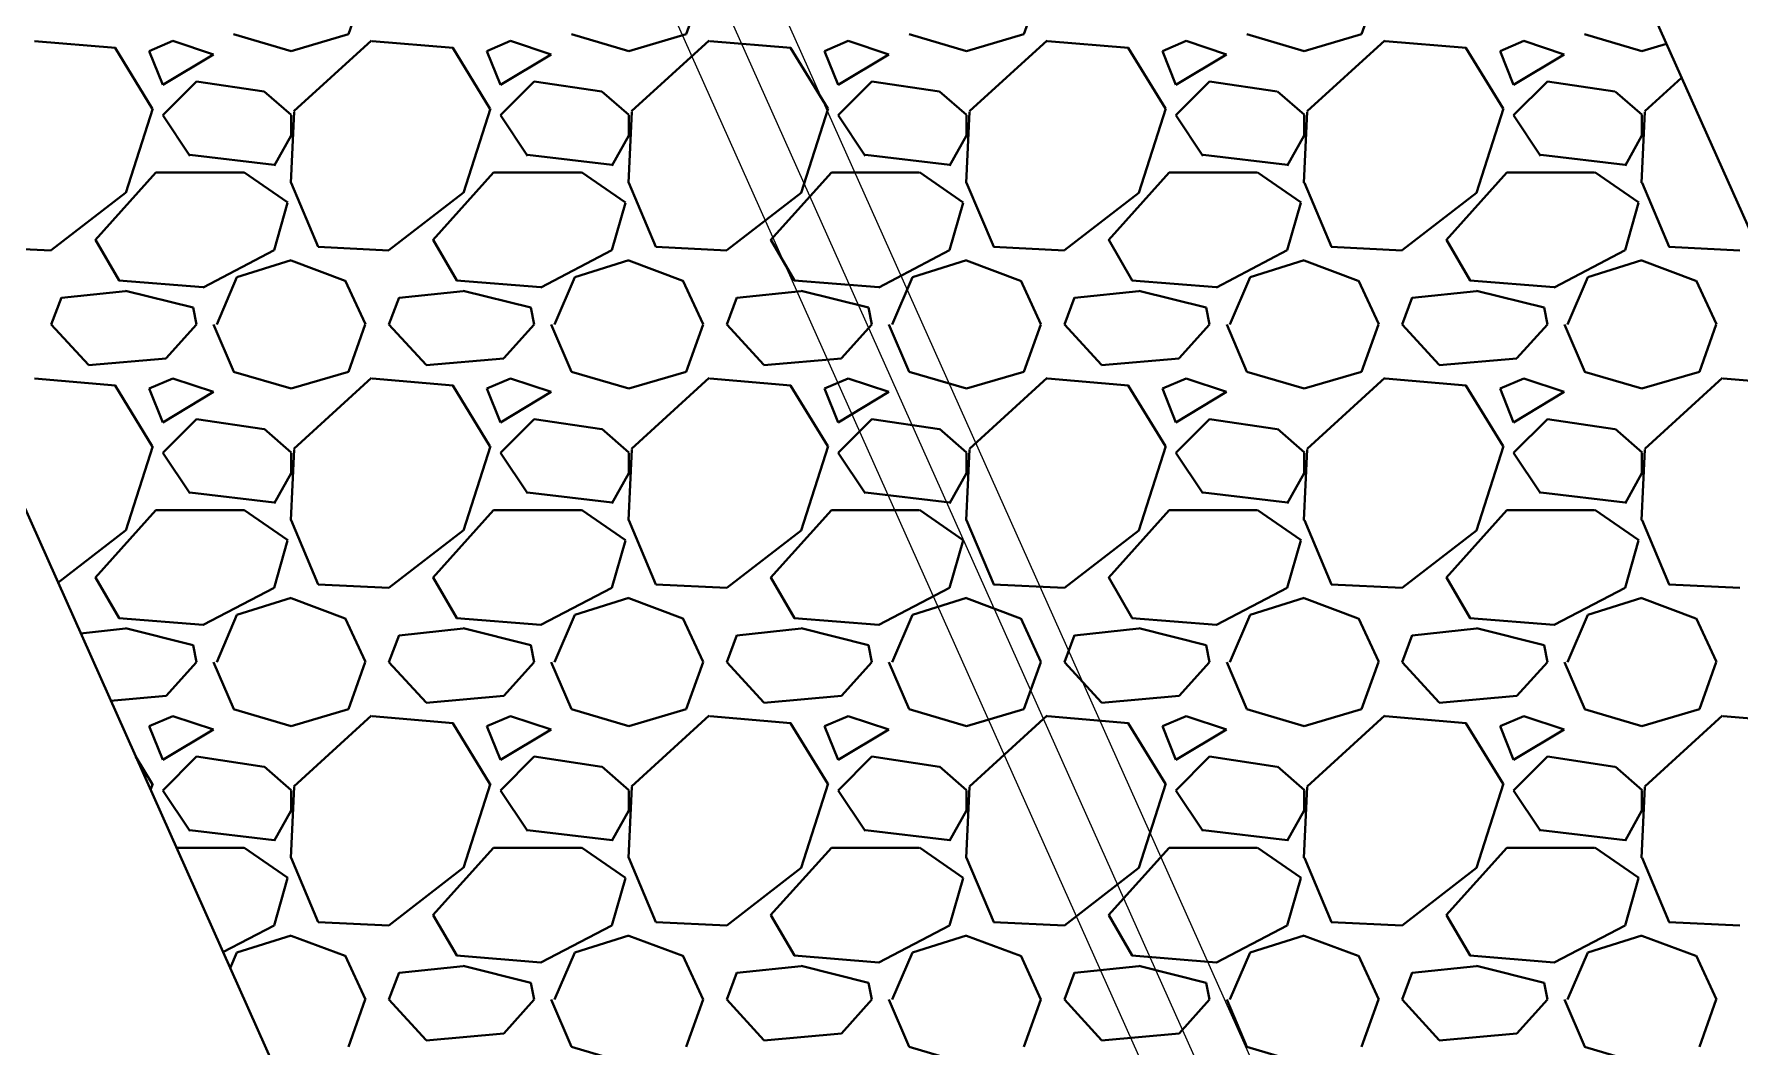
# Model space of a CAD drawing. Extents: x 2799052 to 2815686, y 1319509 to 1336143.
# Drawn here: x 2807712.48 to 2807722.58, y 1327361.72 to 1327367.72 of the extents above; entities that cross this region are included whole.
import ezdxf

# ---------------------------------------------------------------- set-up
doc = ezdxf.new("R2010")
doc.units = 0
doc.header["$LTSCALE"] = 0.5
doc.header["$MEASUREMENT"] = 0
doc.layers.add('C-Road-Asph-Hach-Bdry', color=64, linetype='Continuous', lineweight=25, plot=False)
for name, color, linetype, lineweight in [('C-RRAP', 160, 'Continuous', 40), ('C-SSWR', 1, 'Continuous', 25), ('C-Sswr-Pipe', 125, 'Continuous', 25)]:
    doc.layers.add(name, color=color, linetype=linetype, lineweight=lineweight)

msp = doc.modelspace()

# ---------------------------------------------------------------- linework, layer by layer
at = {"layer": 'C-Road-Asph-Hach-Bdry'}
msp.add_circle((2807368.688, 1327825.522), 8317.007, dxfattribs=at)
at = {"layer": 'C-RRAP'}
for p, q in [((2807698.453, 1327396.171), (2807736.771, 1327310.424)), ((2807730.415, 1327349.156), (2807717.333, 1327378.431))]:
    msp.add_line(p, q, dxfattribs=at)
at = {"layer": 'C-RRAP', "linetype": 'Continuous'}
for p, q in [((2807714.34, 1327367.72), (2807714.44, 1327368)), ((2807716.34, 1327367.72), (2807716.44, 1327368)), ((2807718.34, 1327367.72), (2807718.44, 1327368)), ((2807720.34, 1327367.72), (2807720.44, 1327368)), ((2807713.66, 1327367.72), (2807714, 1327367.62)), ((2807714, 1327367.62), (2807714.34, 1327367.72)), ((2807715.66, 1327367.72), (2807716, 1327367.62)), ((2807716, 1327367.62), (2807716.34, 1327367.72)), ((2807717.66, 1327367.72), (2807718, 1327367.62)), ((2807718, 1327367.62), (2807718.34, 1327367.72)), ((2807719.66, 1327367.72), (2807720, 1327367.62)), ((2807720, 1327367.62), (2807720.34, 1327367.72)), ((2807721.66, 1327367.72), (2807722, 1327367.62)), ((2807712.96, 1327367.639), (2807712.48, 1327367.679)), ((2807713.178, 1327367.279), (2807712.958, 1327367.639)), ((2807713.3, 1327367.68), (2807713.16, 1327367.62)), ((2807713.16, 1327367.62), (2807713.24, 1327367.42)), ((2807713.54, 1327367.6), (2807713.3, 1327367.68)), ((2807714.477, 1327367.683), (2807714.017, 1327367.263)), ((2807714.96, 1327367.639), (2807714.48, 1327367.679)), ((2807715.178, 1327367.279), (2807714.958, 1327367.639)), ((2807715.3, 1327367.68), (2807715.16, 1327367.62)), ((2807715.16, 1327367.62), (2807715.24, 1327367.42)), ((2807715.54, 1327367.6), (2807715.3, 1327367.68)), ((2807716.477, 1327367.683), (2807716.017, 1327367.263)), ((2807716.96, 1327367.639), (2807716.48, 1327367.679)), ((2807717.178, 1327367.279), (2807716.958, 1327367.639)), ((2807717.3, 1327367.68), (2807717.16, 1327367.62)), ((2807717.16, 1327367.62), (2807717.24, 1327367.42)), ((2807717.54, 1327367.6), (2807717.3, 1327367.68)), ((2807718.477, 1327367.683), (2807718.017, 1327367.263)), ((2807718.96, 1327367.639), (2807718.48, 1327367.679)), ((2807719.178, 1327367.279), (2807718.958, 1327367.639)), ((2807719.3, 1327367.68), (2807719.16, 1327367.62)), ((2807719.16, 1327367.62), (2807719.24, 1327367.42)), ((2807719.54, 1327367.6), (2807719.3, 1327367.68)), ((2807720.477, 1327367.683), (2807720.017, 1327367.263)), ((2807720.96, 1327367.639), (2807720.48, 1327367.679)), ((2807721.178, 1327367.279), (2807720.958, 1327367.639)), ((2807721.3, 1327367.68), (2807721.16, 1327367.62)), ((2807721.16, 1327367.62), (2807721.24, 1327367.42)), ((2807721.54, 1327367.6), (2807721.3, 1327367.68)), ((2807722, 1327367.62), (2807722.145, 1327367.663)), ((2807713.24, 1327367.42), (2807713.54, 1327367.6)), ((2807715.24, 1327367.42), (2807715.54, 1327367.6)), ((2807717.24, 1327367.42), (2807717.54, 1327367.6)), ((2807719.24, 1327367.42), (2807719.54, 1327367.6)), ((2807721.24, 1327367.42), (2807721.54, 1327367.6)), ((2807713.44, 1327367.44), (2807713.24, 1327367.24)), ((2807713.24, 1327367.42), (2807713.24, 1327367.42)), ((2807713.84, 1327367.38), (2807713.44, 1327367.44)), ((2807715.44, 1327367.44), (2807715.24, 1327367.24)), ((2807715.84, 1327367.38), (2807715.44, 1327367.44)), ((2807717.44, 1327367.44), (2807717.24, 1327367.24)), ((2807717.84, 1327367.38), (2807717.44, 1327367.44)), ((2807719.44, 1327367.44), (2807719.24, 1327367.24)), ((2807719.84, 1327367.38), (2807719.44, 1327367.44)), ((2807721.44, 1327367.44), (2807721.24, 1327367.24)), ((2807721.84, 1327367.38), (2807721.44, 1327367.44)), ((2807722.235, 1327367.462), (2807722.017, 1327367.263)), ((2807713.84, 1327367.38), (2807713.84, 1327367.38)), ((2807714.001, 1327367.241), (2807713.841, 1327367.381)), ((2807716.001, 1327367.241), (2807715.841, 1327367.381)), ((2807718.001, 1327367.241), (2807717.841, 1327367.381)), ((2807720.001, 1327367.241), (2807719.841, 1327367.381)), ((2807722.001, 1327367.241), (2807721.841, 1327367.381)), ((2807713.021, 1327366.78), (2807713.181, 1327367.28)), ((2807713.24, 1327367.24), (2807713.4, 1327367)), ((2807714.018, 1327367.26), (2807713.998, 1327366.84)), ((2807714, 1327367.12), (2807714, 1327367.24)), ((2807715.021, 1327366.78), (2807715.181, 1327367.28)), ((2807715.24, 1327367.24), (2807715.4, 1327367)), ((2807716.018, 1327367.26), (2807715.998, 1327366.84)), ((2807716, 1327367.12), (2807716, 1327367.24)), ((2807717.021, 1327366.78), (2807717.181, 1327367.28)), ((2807717.24, 1327367.24), (2807717.4, 1327367)), ((2807718.018, 1327367.26), (2807717.998, 1327366.84)), ((2807718, 1327367.12), (2807718, 1327367.24)), ((2807719.021, 1327366.78), (2807719.181, 1327367.28)), ((2807719.24, 1327367.24), (2807719.4, 1327367)), ((2807720.018, 1327367.26), (2807719.998, 1327366.84)), ((2807720, 1327367.12), (2807720, 1327367.24)), ((2807721.021, 1327366.78), (2807721.181, 1327367.28)), ((2807721.24, 1327367.24), (2807721.4, 1327367)), ((2807722.018, 1327367.26), (2807721.998, 1327366.84)), ((2807722, 1327367.12), (2807722, 1327367.24)), ((2807713.9, 1327366.94), (2807714, 1327367.12)), ((2807715.9, 1327366.94), (2807716, 1327367.12)), ((2807717.9, 1327366.94), (2807718, 1327367.12)), ((2807719.9, 1327366.94), (2807720, 1327367.12)), ((2807721.9, 1327366.94), (2807722, 1327367.12)), ((2807713.401, 1327367.005), (2807713.901, 1327366.945)), ((2807715.401, 1327367.005), (2807715.901, 1327366.945)), ((2807717.401, 1327367.005), (2807717.901, 1327366.945)), ((2807719.401, 1327367.005), (2807719.901, 1327366.945)), ((2807721.401, 1327367.005), (2807721.901, 1327366.945)), ((2807712.84, 1327366.5), (2807713.2, 1327366.9)), ((2807713.2, 1327366.9), (2807713.72, 1327366.9)), ((2807713.721, 1327366.902), (2807713.981, 1327366.722)), ((2807714.001, 1327366.84), (2807714.161, 1327366.46)), ((2807714.84, 1327366.5), (2807715.2, 1327366.9)), ((2807715.2, 1327366.9), (2807715.72, 1327366.9)), ((2807715.721, 1327366.902), (2807715.981, 1327366.722)), ((2807716.001, 1327366.84), (2807716.161, 1327366.46)), ((2807716.84, 1327366.5), (2807717.2, 1327366.9)), ((2807717.2, 1327366.9), (2807717.72, 1327366.9)), ((2807717.721, 1327366.902), (2807717.981, 1327366.722)), ((2807718.001, 1327366.84), (2807718.161, 1327366.46)), ((2807718.84, 1327366.5), (2807719.2, 1327366.9)), ((2807719.2, 1327366.9), (2807719.72, 1327366.9)), ((2807719.721, 1327366.902), (2807719.981, 1327366.722)), ((2807720.001, 1327366.84), (2807720.161, 1327366.46)), ((2807720.84, 1327366.5), (2807721.2, 1327366.9)), ((2807721.2, 1327366.9), (2807721.72, 1327366.9)), ((2807721.721, 1327366.902), (2807721.981, 1327366.722)), ((2807722.001, 1327366.84), (2807722.161, 1327366.46)), ((2807712.58, 1327366.44), (2807713.02, 1327366.78)), ((2807713.98, 1327366.72), (2807713.9, 1327366.44)), ((2807714.58, 1327366.44), (2807715.02, 1327366.78)), ((2807715.98, 1327366.72), (2807715.9, 1327366.44)), ((2807716.58, 1327366.44), (2807717.02, 1327366.78)), ((2807717.98, 1327366.72), (2807717.9, 1327366.44)), ((2807718.58, 1327366.44), (2807719.02, 1327366.78)), ((2807719.98, 1327366.72), (2807719.9, 1327366.44)), ((2807720.58, 1327366.44), (2807721.02, 1327366.78)), ((2807721.98, 1327366.72), (2807721.9, 1327366.44)), ((2807712.16, 1327366.459), (2807712.58, 1327366.439)), ((2807712.982, 1327366.261), (2807712.842, 1327366.501)), ((2807713.9, 1327366.44), (2807713.48, 1327366.22)), ((2807714.16, 1327366.459), (2807714.58, 1327366.439)), ((2807714.982, 1327366.261), (2807714.842, 1327366.501)), ((2807715.9, 1327366.44), (2807715.48, 1327366.22)), ((2807716.16, 1327366.459), (2807716.58, 1327366.439)), ((2807716.982, 1327366.261), (2807716.842, 1327366.501)), ((2807717.9, 1327366.44), (2807717.48, 1327366.22)), ((2807718.16, 1327366.459), (2807718.58, 1327366.439)), ((2807718.982, 1327366.261), (2807718.842, 1327366.501)), ((2807719.9, 1327366.44), (2807719.48, 1327366.22)), ((2807720.16, 1327366.459), (2807720.58, 1327366.439)), ((2807720.982, 1327366.261), (2807720.842, 1327366.501)), ((2807721.9, 1327366.44), (2807721.48, 1327366.22)), ((2807722.16, 1327366.459), (2807722.58, 1327366.439)), ((2807713.68, 1327366.28), (2807714, 1327366.38)), ((2807714, 1327366.379), (2807714.32, 1327366.259)), ((2807715.68, 1327366.28), (2807716, 1327366.38)), ((2807716, 1327366.379), (2807716.32, 1327366.259)), ((2807717.68, 1327366.28), (2807718, 1327366.38)), ((2807718, 1327366.379), (2807718.32, 1327366.259)), ((2807719.68, 1327366.28), (2807720, 1327366.38)), ((2807720, 1327366.379), (2807720.32, 1327366.259)), ((2807721.68, 1327366.28), (2807722, 1327366.38)), ((2807722, 1327366.379), (2807722.32, 1327366.259)), ((2807713.48, 1327366.221), (2807712.98, 1327366.261)), ((2807713.56, 1327366), (2807713.68, 1327366.28)), ((2807714.321, 1327366.261), (2807714.441, 1327366.001)), ((2807715.48, 1327366.221), (2807714.98, 1327366.261)), ((2807715.56, 1327366), (2807715.68, 1327366.28)), ((2807716.321, 1327366.261), (2807716.441, 1327366.001)), ((2807717.48, 1327366.221), (2807716.98, 1327366.261)), ((2807717.48, 1327366.221), (2807717.48, 1327366.221)), ((2807717.56, 1327366), (2807717.68, 1327366.28)), ((2807718.321, 1327366.261), (2807718.441, 1327366.001)), ((2807719.48, 1327366.221), (2807718.98, 1327366.261)), ((2807719.56, 1327366), (2807719.68, 1327366.28)), ((2807720.321, 1327366.261), (2807720.441, 1327366.001)), ((2807721.48, 1327366.221), (2807720.98, 1327366.261)), ((2807721.56, 1327366), (2807721.68, 1327366.28)), ((2807722.321, 1327366.261), (2807722.441, 1327366.001)), ((2807712.58, 1327366), (2807712.64, 1327366.16)), ((2807713.02, 1327366.198), (2807712.64, 1327366.158)), ((2807713.42, 1327366.1), (2807713.02, 1327366.2)), ((2807714.58, 1327366), (2807714.64, 1327366.16)), ((2807715.02, 1327366.198), (2807714.64, 1327366.158)), ((2807715.42, 1327366.1), (2807715.02, 1327366.2)), ((2807716.58, 1327366), (2807716.64, 1327366.16)), ((2807717.02, 1327366.198), (2807716.64, 1327366.158)), ((2807717.42, 1327366.1), (2807717.02, 1327366.2)), ((2807718.58, 1327366), (2807718.64, 1327366.16)), ((2807719.02, 1327366.198), (2807718.64, 1327366.158)), ((2807719.42, 1327366.1), (2807719.02, 1327366.2)), ((2807720.58, 1327366), (2807720.64, 1327366.16)), ((2807721.02, 1327366.198), (2807720.64, 1327366.158)), ((2807721.42, 1327366.1), (2807721.02, 1327366.2)), ((2807713.44, 1327366), (2807713.42, 1327366.1)), ((2807715.44, 1327366), (2807715.42, 1327366.1)), ((2807717.44, 1327366), (2807717.42, 1327366.1)), ((2807719.44, 1327366), (2807719.42, 1327366.1)), ((2807721.44, 1327366), (2807721.42, 1327366.1)), ((2807712.8, 1327365.76), (2807712.58, 1327366)), ((2807713.44, 1327366), (2807713.26, 1327365.8)), ((2807713.541, 1327366), (2807713.661, 1327365.72)), ((2807714.34, 1327365.72), (2807714.44, 1327366)), ((2807714.8, 1327365.76), (2807714.58, 1327366)), ((2807715.44, 1327366), (2807715.26, 1327365.8)), ((2807715.541, 1327366), (2807715.661, 1327365.72)), ((2807716.34, 1327365.72), (2807716.44, 1327366)), ((2807716.8, 1327365.76), (2807716.58, 1327366)), ((2807717.44, 1327366), (2807717.26, 1327365.8)), ((2807717.541, 1327366), (2807717.661, 1327365.72)), ((2807718.34, 1327365.72), (2807718.44, 1327366)), ((2807718.8, 1327365.76), (2807718.58, 1327366)), ((2807719.44, 1327366), (2807719.26, 1327365.8)), ((2807719.541, 1327366), (2807719.661, 1327365.72)), ((2807720.34, 1327365.72), (2807720.44, 1327366)), ((2807720.8, 1327365.76), (2807720.58, 1327366)), ((2807721.44, 1327366), (2807721.26, 1327365.8)), ((2807721.541, 1327366), (2807721.661, 1327365.72)), ((2807722.34, 1327365.72), (2807722.44, 1327366)), ((2807713.26, 1327365.799), (2807712.8, 1327365.759)), ((2807715.26, 1327365.799), (2807714.8, 1327365.759)), ((2807717.26, 1327365.799), (2807716.8, 1327365.759)), ((2807719.26, 1327365.799), (2807718.8, 1327365.759)), ((2807721.26, 1327365.799), (2807720.8, 1327365.759)), ((2807713.66, 1327365.72), (2807714, 1327365.62)), ((2807714, 1327365.62), (2807714.34, 1327365.72)), ((2807715.66, 1327365.72), (2807716, 1327365.62)), ((2807716, 1327365.62), (2807716.34, 1327365.72)), ((2807717.66, 1327365.72), (2807718, 1327365.62)), ((2807718, 1327365.62), (2807718.34, 1327365.72)), ((2807719.66, 1327365.72), (2807720, 1327365.62)), ((2807720, 1327365.62), (2807720.34, 1327365.72)), ((2807721.66, 1327365.72), (2807722, 1327365.62)), ((2807722, 1327365.62), (2807722.34, 1327365.72)), ((2807712.96, 1327365.639), (2807712.48, 1327365.679)), ((2807713.178, 1327365.279), (2807712.958, 1327365.639)), ((2807713.3, 1327365.68), (2807713.16, 1327365.62)), ((2807713.16, 1327365.62), (2807713.24, 1327365.42)), ((2807713.24, 1327365.42), (2807713.54, 1327365.6)), ((2807713.54, 1327365.6), (2807713.3, 1327365.68)), ((2807714, 1327365.62), (2807714, 1327365.62)), ((2807714.477, 1327365.683), (2807714.017, 1327365.263)), ((2807714.96, 1327365.639), (2807714.48, 1327365.679)), ((2807715.178, 1327365.279), (2807714.958, 1327365.639)), ((2807715.3, 1327365.68), (2807715.16, 1327365.62)), ((2807715.16, 1327365.62), (2807715.24, 1327365.42)), ((2807715.24, 1327365.42), (2807715.54, 1327365.6)), ((2807715.54, 1327365.6), (2807715.3, 1327365.68)), ((2807716.477, 1327365.683), (2807716.017, 1327365.263)), ((2807716.477, 1327365.683), (2807716.477, 1327365.683)), ((2807716.96, 1327365.639), (2807716.48, 1327365.679)), ((2807717.178, 1327365.279), (2807716.958, 1327365.639)), ((2807717.3, 1327365.68), (2807717.16, 1327365.62)), ((2807717.16, 1327365.62), (2807717.24, 1327365.42)), ((2807717.24, 1327365.42), (2807717.54, 1327365.6)), ((2807717.54, 1327365.6), (2807717.3, 1327365.68)), ((2807717.54, 1327365.6), (2807717.54, 1327365.6)), ((2807718.477, 1327365.683), (2807718.017, 1327365.263)), ((2807718.96, 1327365.639), (2807718.48, 1327365.679)), ((2807719.178, 1327365.279), (2807718.958, 1327365.639)), ((2807719.3, 1327365.68), (2807719.16, 1327365.62)), ((2807719.16, 1327365.62), (2807719.24, 1327365.42)), ((2807719.24, 1327365.42), (2807719.54, 1327365.6)), ((2807719.54, 1327365.6), (2807719.3, 1327365.68)), ((2807720.477, 1327365.683), (2807720.017, 1327365.263)), ((2807720.96, 1327365.639), (2807720.48, 1327365.679)), ((2807721.178, 1327365.279), (2807720.958, 1327365.639)), ((2807721.3, 1327365.68), (2807721.16, 1327365.62)), ((2807721.16, 1327365.62), (2807721.24, 1327365.42)), ((2807721.24, 1327365.42), (2807721.54, 1327365.6)), ((2807721.54, 1327365.6), (2807721.3, 1327365.68)), ((2807722.477, 1327365.683), (2807722.017, 1327365.263)), ((2807722.96, 1327365.639), (2807722.48, 1327365.679)), ((2807713.44, 1327365.44), (2807713.24, 1327365.24)), ((2807713.84, 1327365.38), (2807713.44, 1327365.44)), ((2807715.44, 1327365.44), (2807715.24, 1327365.24)), ((2807715.84, 1327365.38), (2807715.44, 1327365.44)), ((2807717.44, 1327365.44), (2807717.24, 1327365.24)), ((2807717.84, 1327365.38), (2807717.44, 1327365.44)), ((2807719.44, 1327365.44), (2807719.24, 1327365.24)), ((2807719.84, 1327365.38), (2807719.44, 1327365.44)), ((2807721.44, 1327365.44), (2807721.24, 1327365.24)), ((2807721.84, 1327365.38), (2807721.44, 1327365.44)), ((2807714.001, 1327365.241), (2807713.841, 1327365.381)), ((2807716.001, 1327365.241), (2807715.841, 1327365.381)), ((2807718.001, 1327365.241), (2807717.841, 1327365.381)), ((2807720.001, 1327365.241), (2807719.841, 1327365.381)), ((2807722.001, 1327365.241), (2807721.841, 1327365.381)), ((2807713.021, 1327364.78), (2807713.181, 1327365.28)), ((2807713.24, 1327365.24), (2807713.4, 1327365)), ((2807714.018, 1327365.26), (2807713.998, 1327364.84)), ((2807714, 1327365.12), (2807714, 1327365.24)), ((2807715.021, 1327364.78), (2807715.181, 1327365.28)), ((2807715.24, 1327365.24), (2807715.4, 1327365)), ((2807716.018, 1327365.26), (2807715.998, 1327364.84)), ((2807716, 1327365.12), (2807716, 1327365.24)), ((2807717.021, 1327364.78), (2807717.181, 1327365.28)), ((2807717.24, 1327365.24), (2807717.4, 1327365)), ((2807718.018, 1327365.26), (2807717.998, 1327364.84)), ((2807718, 1327365.12), (2807718, 1327365.24)), ((2807719.021, 1327364.78), (2807719.181, 1327365.28)), ((2807719.24, 1327365.24), (2807719.4, 1327365)), ((2807720.018, 1327365.26), (2807719.998, 1327364.84)), ((2807720, 1327365.12), (2807720, 1327365.24)), ((2807721.021, 1327364.78), (2807721.181, 1327365.28)), ((2807721.24, 1327365.24), (2807721.4, 1327365)), ((2807722.018, 1327365.26), (2807721.998, 1327364.84)), ((2807722, 1327365.12), (2807722, 1327365.24)), ((2807713.9, 1327364.94), (2807714, 1327365.12)), ((2807715.9, 1327364.94), (2807716, 1327365.12)), ((2807717.9, 1327364.94), (2807718, 1327365.12)), ((2807719.9, 1327364.94), (2807720, 1327365.12)), ((2807721.9, 1327364.94), (2807722, 1327365.12)), ((2807713.401, 1327365.005), (2807713.901, 1327364.945)), ((2807715.401, 1327365.005), (2807715.901, 1327364.945)), ((2807717.401, 1327365.005), (2807717.901, 1327364.945)), ((2807719.401, 1327365.005), (2807719.901, 1327364.945)), ((2807721.401, 1327365.005), (2807721.901, 1327364.945)), ((2807712.84, 1327364.5), (2807713.2, 1327364.9)), ((2807713.2, 1327364.9), (2807713.72, 1327364.9)), ((2807713.721, 1327364.902), (2807713.981, 1327364.722)), ((2807714.84, 1327364.5), (2807715.2, 1327364.9)), ((2807715.2, 1327364.9), (2807715.72, 1327364.9)), ((2807715.721, 1327364.902), (2807715.981, 1327364.722)), ((2807716.84, 1327364.5), (2807717.2, 1327364.9)), ((2807717.2, 1327364.9), (2807717.72, 1327364.9)), ((2807717.721, 1327364.902), (2807717.981, 1327364.722)), ((2807717.9, 1327364.94), (2807717.9, 1327364.94)), ((2807718.84, 1327364.5), (2807719.2, 1327364.9)), ((2807719.2, 1327364.9), (2807719.72, 1327364.9)), ((2807719.721, 1327364.902), (2807719.981, 1327364.722)), ((2807720.84, 1327364.5), (2807721.2, 1327364.9)), ((2807721.2, 1327364.9), (2807721.72, 1327364.9)), ((2807721.721, 1327364.902), (2807721.981, 1327364.722)), ((2807714.001, 1327364.84), (2807714.161, 1327364.46)), ((2807716.001, 1327364.84), (2807716.161, 1327364.46)), ((2807718.001, 1327364.84), (2807718.161, 1327364.46)), ((2807720.001, 1327364.84), (2807720.161, 1327364.46)), ((2807722.001, 1327364.84), (2807722.161, 1327364.46)), ((2807712.619, 1327364.47), (2807713.02, 1327364.78)), ((2807713.98, 1327364.72), (2807713.9, 1327364.44)), ((2807714.58, 1327364.44), (2807715.02, 1327364.78)), ((2807715.98, 1327364.72), (2807715.9, 1327364.44)), ((2807716.58, 1327364.44), (2807717.02, 1327364.78)), ((2807717.98, 1327364.72), (2807717.9, 1327364.44)), ((2807718.58, 1327364.44), (2807719.02, 1327364.78)), ((2807719.98, 1327364.72), (2807719.9, 1327364.44)), ((2807720.58, 1327364.44), (2807721.02, 1327364.78)), ((2807721.98, 1327364.72), (2807721.9, 1327364.44)), ((2807712.982, 1327364.261), (2807712.842, 1327364.501)), ((2807714.982, 1327364.261), (2807714.842, 1327364.501)), ((2807716.982, 1327364.261), (2807716.842, 1327364.501)), ((2807718.982, 1327364.261), (2807718.842, 1327364.501)), ((2807720.982, 1327364.261), (2807720.842, 1327364.501)), ((2807713.9, 1327364.44), (2807713.48, 1327364.22)), ((2807714.16, 1327364.459), (2807714.58, 1327364.439)), ((2807715.9, 1327364.44), (2807715.48, 1327364.22)), ((2807716.16, 1327364.459), (2807716.58, 1327364.439)), ((2807717.9, 1327364.44), (2807717.48, 1327364.22)), ((2807718.16, 1327364.459), (2807718.58, 1327364.439)), ((2807719.9, 1327364.44), (2807719.48, 1327364.22)), ((2807720.16, 1327364.459), (2807720.58, 1327364.439)), ((2807721.9, 1327364.44), (2807721.48, 1327364.22)), ((2807722.16, 1327364.459), (2807722.58, 1327364.439)), ((2807713.68, 1327364.28), (2807714, 1327364.38)), ((2807714, 1327364.379), (2807714.32, 1327364.259)), ((2807715.68, 1327364.28), (2807716, 1327364.38)), ((2807716, 1327364.379), (2807716.32, 1327364.259)), ((2807717.68, 1327364.28), (2807718, 1327364.38)), ((2807718, 1327364.379), (2807718.32, 1327364.259)), ((2807719.68, 1327364.28), (2807720, 1327364.38)), ((2807720, 1327364.379), (2807720.32, 1327364.259)), ((2807721.68, 1327364.28), (2807722, 1327364.38)), ((2807722, 1327364.379), (2807722.32, 1327364.259)), ((2807713.02, 1327364.198), (2807712.753, 1327364.17)), ((2807713.48, 1327364.221), (2807712.98, 1327364.261)), ((2807713.42, 1327364.1), (2807713.02, 1327364.2)), ((2807713.56, 1327364), (2807713.68, 1327364.28)), ((2807714.321, 1327364.261), (2807714.441, 1327364.001)), ((2807715.02, 1327364.198), (2807714.64, 1327364.158)), ((2807715.48, 1327364.221), (2807714.98, 1327364.261)), ((2807715.42, 1327364.1), (2807715.02, 1327364.2)), ((2807715.56, 1327364), (2807715.68, 1327364.28)), ((2807716.321, 1327364.261), (2807716.441, 1327364.001)), ((2807717.02, 1327364.198), (2807716.64, 1327364.158)), ((2807717.48, 1327364.221), (2807716.98, 1327364.261)), ((2807717.42, 1327364.1), (2807717.02, 1327364.2)), ((2807717.56, 1327364), (2807717.68, 1327364.28)), ((2807718.321, 1327364.261), (2807718.441, 1327364.001)), ((2807719.02, 1327364.198), (2807718.64, 1327364.158)), ((2807719.48, 1327364.221), (2807718.98, 1327364.261)), ((2807719.42, 1327364.1), (2807719.02, 1327364.2)), ((2807719.56, 1327364), (2807719.68, 1327364.28)), ((2807720.321, 1327364.261), (2807720.441, 1327364.001)), ((2807721.02, 1327364.198), (2807720.64, 1327364.158)), ((2807721.48, 1327364.221), (2807720.98, 1327364.261)), ((2807721.42, 1327364.1), (2807721.02, 1327364.2)), ((2807721.02, 1327364.198), (2807721.02, 1327364.198)), ((2807721.56, 1327364), (2807721.68, 1327364.28)), ((2807722.321, 1327364.261), (2807722.441, 1327364.001)), ((2807713.44, 1327364), (2807713.42, 1327364.1)), ((2807714.58, 1327364), (2807714.64, 1327364.16)), ((2807715.44, 1327364), (2807715.42, 1327364.1)), ((2807716.58, 1327364), (2807716.64, 1327364.16)), ((2807717.44, 1327364), (2807717.42, 1327364.1)), ((2807718.58, 1327364), (2807718.64, 1327364.16)), ((2807719.44, 1327364), (2807719.42, 1327364.1)), ((2807720.58, 1327364), (2807720.64, 1327364.16)), ((2807721.44, 1327364), (2807721.42, 1327364.1)), ((2807713.44, 1327364), (2807713.26, 1327363.8)), ((2807713.541, 1327364), (2807713.661, 1327363.72)), ((2807714.34, 1327363.72), (2807714.44, 1327364)), ((2807714.8, 1327363.76), (2807714.58, 1327364)), ((2807715.44, 1327364), (2807715.26, 1327363.8)), ((2807715.541, 1327364), (2807715.661, 1327363.72)), ((2807716.34, 1327363.72), (2807716.44, 1327364)), ((2807716.8, 1327363.76), (2807716.58, 1327364)), ((2807717.44, 1327364), (2807717.26, 1327363.8)), ((2807717.541, 1327364), (2807717.661, 1327363.72)), ((2807718.34, 1327363.72), (2807718.44, 1327364)), ((2807718.8, 1327363.76), (2807718.58, 1327364)), ((2807719.44, 1327364), (2807719.26, 1327363.8)), ((2807719.541, 1327364), (2807719.661, 1327363.72)), ((2807720.34, 1327363.72), (2807720.44, 1327364)), ((2807720.8, 1327363.76), (2807720.58, 1327364)), ((2807721.44, 1327364), (2807721.26, 1327363.8)), ((2807721.541, 1327364), (2807721.661, 1327363.72)), ((2807722.34, 1327363.72), (2807722.44, 1327364)), ((2807713.26, 1327363.799), (2807712.931, 1327363.771)), ((2807715.26, 1327363.799), (2807714.8, 1327363.759)), ((2807717.26, 1327363.799), (2807716.8, 1327363.759)), ((2807719.26, 1327363.799), (2807718.8, 1327363.759)), ((2807721.26, 1327363.799), (2807720.8, 1327363.759)), ((2807713.3, 1327363.68), (2807713.16, 1327363.62)), ((2807713.54, 1327363.6), (2807713.3, 1327363.68)), ((2807713.66, 1327363.72), (2807714, 1327363.62)), ((2807714, 1327363.62), (2807714.34, 1327363.72)), ((2807714.477, 1327363.683), (2807714.017, 1327363.263)), ((2807714.96, 1327363.639), (2807714.48, 1327363.679)), ((2807715.3, 1327363.68), (2807715.16, 1327363.62)), ((2807715.54, 1327363.6), (2807715.3, 1327363.68)), ((2807715.66, 1327363.72), (2807716, 1327363.62)), ((2807716, 1327363.62), (2807716.34, 1327363.72)), ((2807716.477, 1327363.683), (2807716.017, 1327363.263)), ((2807716.96, 1327363.639), (2807716.48, 1327363.679)), ((2807717.3, 1327363.68), (2807717.16, 1327363.62)), ((2807717.54, 1327363.6), (2807717.3, 1327363.68)), ((2807717.66, 1327363.72), (2807718, 1327363.62)), ((2807718, 1327363.62), (2807718.34, 1327363.72)), ((2807718.477, 1327363.683), (2807718.017, 1327363.263)), ((2807718.96, 1327363.639), (2807718.48, 1327363.679)), ((2807719.3, 1327363.68), (2807719.16, 1327363.62)), ((2807719.54, 1327363.6), (2807719.3, 1327363.68)), ((2807719.66, 1327363.72), (2807720, 1327363.62)), ((2807720, 1327363.62), (2807720.34, 1327363.72)), ((2807720.477, 1327363.683), (2807720.017, 1327363.263)), ((2807720.96, 1327363.639), (2807720.48, 1327363.679)), ((2807721.3, 1327363.68), (2807721.16, 1327363.62)), ((2807721.54, 1327363.6), (2807721.3, 1327363.68)), ((2807721.66, 1327363.72), (2807722, 1327363.62)), ((2807722, 1327363.62), (2807722.34, 1327363.72)), ((2807722.477, 1327363.683), (2807722.017, 1327363.263)), ((2807722.96, 1327363.639), (2807722.48, 1327363.679)), ((2807713.16, 1327363.62), (2807713.24, 1327363.42)), ((2807713.24, 1327363.42), (2807713.54, 1327363.6)), ((2807715.178, 1327363.279), (2807714.958, 1327363.639)), ((2807715.16, 1327363.62), (2807715.24, 1327363.42)), ((2807715.24, 1327363.42), (2807715.54, 1327363.6)), ((2807717.178, 1327363.279), (2807716.958, 1327363.639)), ((2807717.16, 1327363.62), (2807717.24, 1327363.42)), ((2807717.24, 1327363.42), (2807717.54, 1327363.6)), ((2807719.178, 1327363.279), (2807718.958, 1327363.639)), ((2807719.16, 1327363.62), (2807719.24, 1327363.42)), ((2807719.24, 1327363.42), (2807719.54, 1327363.6)), ((2807721.178, 1327363.279), (2807720.958, 1327363.639)), ((2807721.16, 1327363.62), (2807721.24, 1327363.42)), ((2807721.24, 1327363.42), (2807721.54, 1327363.6)), ((2807713.178, 1327363.279), (2807713.08, 1327363.438)), ((2807713.44, 1327363.44), (2807713.24, 1327363.24)), ((2807713.84, 1327363.38), (2807713.44, 1327363.44)), ((2807714.001, 1327363.241), (2807713.841, 1327363.381)), ((2807715.44, 1327363.44), (2807715.24, 1327363.24)), ((2807715.84, 1327363.38), (2807715.44, 1327363.44)), ((2807716.001, 1327363.241), (2807715.841, 1327363.381)), ((2807717.44, 1327363.44), (2807717.24, 1327363.24)), ((2807717.84, 1327363.38), (2807717.44, 1327363.44)), ((2807718.001, 1327363.241), (2807717.841, 1327363.381)), ((2807719.44, 1327363.44), (2807719.24, 1327363.24)), ((2807719.84, 1327363.38), (2807719.44, 1327363.44)), ((2807720.001, 1327363.241), (2807719.841, 1327363.381)), ((2807721.44, 1327363.44), (2807721.24, 1327363.24)), ((2807721.84, 1327363.38), (2807721.44, 1327363.44)), ((2807722.001, 1327363.241), (2807721.841, 1327363.381)), ((2807713.168, 1327363.241), (2807713.181, 1327363.28)), ((2807715.021, 1327362.78), (2807715.181, 1327363.28)), ((2807717.021, 1327362.78), (2807717.181, 1327363.28)), ((2807719.021, 1327362.78), (2807719.181, 1327363.28)), ((2807721.021, 1327362.78), (2807721.181, 1327363.28)), ((2807713.24, 1327363.24), (2807713.4, 1327363)), ((2807714.018, 1327363.26), (2807713.998, 1327362.84)), ((2807714, 1327363.12), (2807714, 1327363.24)), ((2807715.24, 1327363.24), (2807715.4, 1327363)), ((2807716.018, 1327363.26), (2807715.998, 1327362.84)), ((2807716, 1327363.12), (2807716, 1327363.24)), ((2807717.24, 1327363.24), (2807717.4, 1327363)), ((2807718.018, 1327363.26), (2807717.998, 1327362.84)), ((2807718, 1327363.12), (2807718, 1327363.24)), ((2807719.24, 1327363.24), (2807719.4, 1327363)), ((2807720.018, 1327363.26), (2807719.998, 1327362.84)), ((2807720, 1327363.12), (2807720, 1327363.24)), ((2807721.24, 1327363.24), (2807721.4, 1327363)), ((2807722.018, 1327363.26), (2807721.998, 1327362.84)), ((2807722, 1327363.12), (2807722, 1327363.24)), ((2807713.9, 1327362.94), (2807714, 1327363.12)), ((2807715.9, 1327362.94), (2807716, 1327363.12)), ((2807717.9, 1327362.94), (2807718, 1327363.12)), ((2807719.9, 1327362.94), (2807720, 1327363.12)), ((2807721.9, 1327362.94), (2807722, 1327363.12)), ((2807713.401, 1327363.005), (2807713.901, 1327362.945)), ((2807715.401, 1327363.005), (2807715.901, 1327362.945)), ((2807717.401, 1327363.005), (2807717.901, 1327362.945)), ((2807719.401, 1327363.005), (2807719.901, 1327362.945)), ((2807721.401, 1327363.005), (2807721.901, 1327362.945)), ((2807713.321, 1327362.9), (2807713.72, 1327362.9)), ((2807713.721, 1327362.902), (2807713.981, 1327362.722)), ((2807714.84, 1327362.5), (2807715.2, 1327362.9)), ((2807715.2, 1327362.9), (2807715.72, 1327362.9)), ((2807715.721, 1327362.902), (2807715.981, 1327362.722)), ((2807716.84, 1327362.5), (2807717.2, 1327362.9)), ((2807717.2, 1327362.9), (2807717.72, 1327362.9)), ((2807717.721, 1327362.902), (2807717.981, 1327362.722)), ((2807718.84, 1327362.5), (2807719.2, 1327362.9)), ((2807719.2, 1327362.9), (2807719.72, 1327362.9)), ((2807719.721, 1327362.902), (2807719.981, 1327362.722)), ((2807720.84, 1327362.5), (2807721.2, 1327362.9)), ((2807721.2, 1327362.9), (2807721.72, 1327362.9)), ((2807721.721, 1327362.902), (2807721.981, 1327362.722)), ((2807714.001, 1327362.84), (2807714.161, 1327362.46)), ((2807714.58, 1327362.44), (2807715.02, 1327362.78)), ((2807716.001, 1327362.84), (2807716.161, 1327362.46)), ((2807716.58, 1327362.44), (2807717.02, 1327362.78)), ((2807718.001, 1327362.84), (2807718.161, 1327362.46)), ((2807718.58, 1327362.44), (2807719.02, 1327362.78)), ((2807720.001, 1327362.84), (2807720.161, 1327362.46)), ((2807720.58, 1327362.44), (2807721.02, 1327362.78)), ((2807722.001, 1327362.84), (2807722.161, 1327362.46)), ((2807713.98, 1327362.72), (2807713.9, 1327362.44)), ((2807715.98, 1327362.72), (2807715.9, 1327362.44)), ((2807717.98, 1327362.72), (2807717.9, 1327362.44)), ((2807719.98, 1327362.72), (2807719.9, 1327362.44)), ((2807721.98, 1327362.72), (2807721.9, 1327362.44)), ((2807714.982, 1327362.261), (2807714.842, 1327362.501)), ((2807716.982, 1327362.261), (2807716.842, 1327362.501)), ((2807718.982, 1327362.261), (2807718.842, 1327362.501)), ((2807720.982, 1327362.261), (2807720.842, 1327362.501)), ((2807713.9, 1327362.44), (2807713.597, 1327362.282)), ((2807713.68, 1327362.28), (2807714, 1327362.38)), ((2807714, 1327362.379), (2807714.32, 1327362.259)), ((2807714, 1327362.379), (2807714, 1327362.379)), ((2807714.16, 1327362.459), (2807714.58, 1327362.439)), ((2807715.9, 1327362.44), (2807715.48, 1327362.22)), ((2807715.68, 1327362.28), (2807716, 1327362.38)), ((2807716, 1327362.379), (2807716.32, 1327362.259)), ((2807716.16, 1327362.459), (2807716.58, 1327362.439)), ((2807717.9, 1327362.44), (2807717.48, 1327362.22)), ((2807717.68, 1327362.28), (2807718, 1327362.38)), ((2807718, 1327362.379), (2807718.32, 1327362.259)), ((2807718.16, 1327362.459), (2807718.58, 1327362.439)), ((2807719.9, 1327362.44), (2807719.48, 1327362.22)), ((2807719.68, 1327362.28), (2807720, 1327362.38)), ((2807720, 1327362.379), (2807720.32, 1327362.259)), ((2807720.16, 1327362.459), (2807720.58, 1327362.439)), ((2807721.9, 1327362.44), (2807721.48, 1327362.22)), ((2807721.68, 1327362.28), (2807722, 1327362.38)), ((2807722, 1327362.379), (2807722.32, 1327362.259)), ((2807722.16, 1327362.459), (2807722.58, 1327362.439)), ((2807713.64, 1327362.186), (2807713.68, 1327362.28)), ((2807715.56, 1327362), (2807715.68, 1327362.28)), ((2807717.56, 1327362), (2807717.68, 1327362.28)), ((2807719.56, 1327362), (2807719.68, 1327362.28)), ((2807721.56, 1327362), (2807721.68, 1327362.28)), ((2807714.321, 1327362.261), (2807714.441, 1327362.001)), ((2807715.02, 1327362.198), (2807714.64, 1327362.158)), ((2807715.48, 1327362.221), (2807714.98, 1327362.261)), ((2807715.42, 1327362.1), (2807715.02, 1327362.2)), ((2807716.321, 1327362.261), (2807716.441, 1327362.001)), ((2807717.02, 1327362.198), (2807716.64, 1327362.158)), ((2807717.48, 1327362.221), (2807716.98, 1327362.261)), ((2807717.42, 1327362.1), (2807717.02, 1327362.2)), ((2807718.321, 1327362.261), (2807718.441, 1327362.001)), ((2807719.02, 1327362.198), (2807718.64, 1327362.158)), ((2807719.48, 1327362.221), (2807718.98, 1327362.261)), ((2807719.42, 1327362.1), (2807719.02, 1327362.2)), ((2807720.321, 1327362.261), (2807720.441, 1327362.001)), ((2807721.02, 1327362.198), (2807720.64, 1327362.158)), ((2807721.48, 1327362.221), (2807720.98, 1327362.261)), ((2807721.42, 1327362.1), (2807721.02, 1327362.2)), ((2807722.321, 1327362.261), (2807722.441, 1327362.001)), ((2807714.58, 1327362), (2807714.64, 1327362.16)), ((2807715.44, 1327362), (2807715.42, 1327362.1)), ((2807716.58, 1327362), (2807716.64, 1327362.16)), ((2807717.44, 1327362), (2807717.42, 1327362.1)), ((2807718.58, 1327362), (2807718.64, 1327362.16)), ((2807719.44, 1327362), (2807719.42, 1327362.1)), ((2807720.58, 1327362), (2807720.64, 1327362.16)), ((2807721.44, 1327362), (2807721.42, 1327362.1)), ((2807714.34, 1327361.72), (2807714.44, 1327362)), ((2807714.8, 1327361.76), (2807714.58, 1327362)), ((2807715.44, 1327362), (2807715.26, 1327361.8)), ((2807715.541, 1327362), (2807715.661, 1327361.72)), ((2807716.34, 1327361.72), (2807716.44, 1327362)), ((2807716.8, 1327361.76), (2807716.58, 1327362)), ((2807717.44, 1327362), (2807717.26, 1327361.8)), ((2807717.541, 1327362), (2807717.661, 1327361.72)), ((2807718.34, 1327361.72), (2807718.44, 1327362)), ((2807718.8, 1327361.76), (2807718.58, 1327362)), ((2807719.44, 1327362), (2807719.26, 1327361.8)), ((2807719.541, 1327362), (2807719.661, 1327361.72)), ((2807720.34, 1327361.72), (2807720.44, 1327362)), ((2807720.8, 1327361.76), (2807720.58, 1327362)), ((2807721.44, 1327362), (2807721.26, 1327361.8)), ((2807721.541, 1327362), (2807721.661, 1327361.72)), ((2807722.34, 1327361.72), (2807722.44, 1327362)), ((2807715.26, 1327361.799), (2807714.8, 1327361.759)), ((2807717.26, 1327361.799), (2807716.8, 1327361.759)), ((2807719.26, 1327361.799), (2807718.8, 1327361.759)), ((2807721.26, 1327361.799), (2807720.8, 1327361.759)), ((2807715.66, 1327361.72), (2807716, 1327361.62)), ((2807717.66, 1327361.72), (2807718, 1327361.62)), ((2807719.66, 1327361.72), (2807720, 1327361.62)), ((2807721.66, 1327361.72), (2807722, 1327361.62))]:
    msp.add_line(p, q, dxfattribs=at)
at = {"layer": 'C-SSWR'}
for p, q in [((2807646.56, 1327525.285), (2807760.782, 1327269.684)), ((2807646.012, 1327525.041), (2807760.234, 1327269.439))]:
    msp.add_line(p, q, dxfattribs=at)
at = {"layer": 'C-Sswr-Pipe'}
msp.add_line((2807646.286, 1327525.163), (2807760.508, 1327269.561), dxfattribs=at)

doc.saveas('drawing.dxf')
